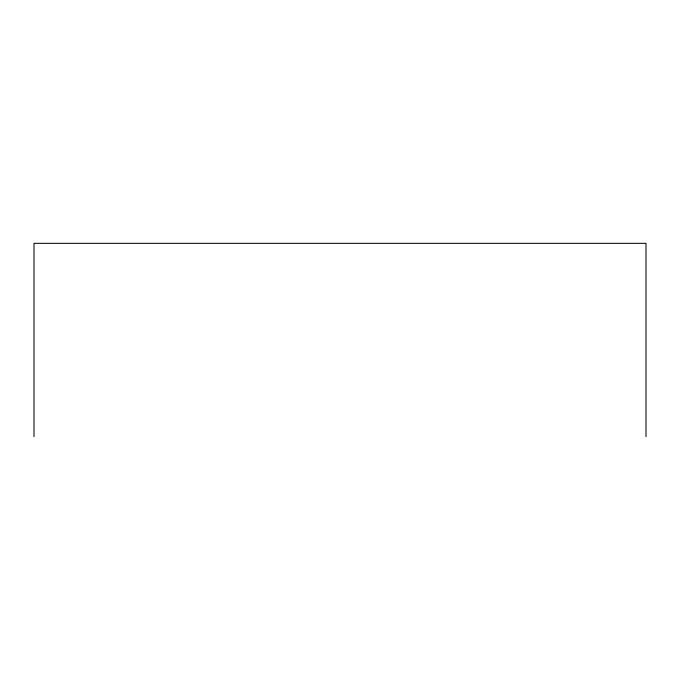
<?xml version="1.0" encoding="UTF-8"?>
<svg xmlns="http://www.w3.org/2000/svg" width="680" height="680" viewBox="0 0 680 680"><rect width="100%" height="100%" fill="white"/><g stroke="black" fill="none" stroke-linecap="round" stroke-linejoin="round"><path stroke-width="1.02" d="M646 436.662L646 243.338L34 243.338L34 436.662"/></g></svg>
